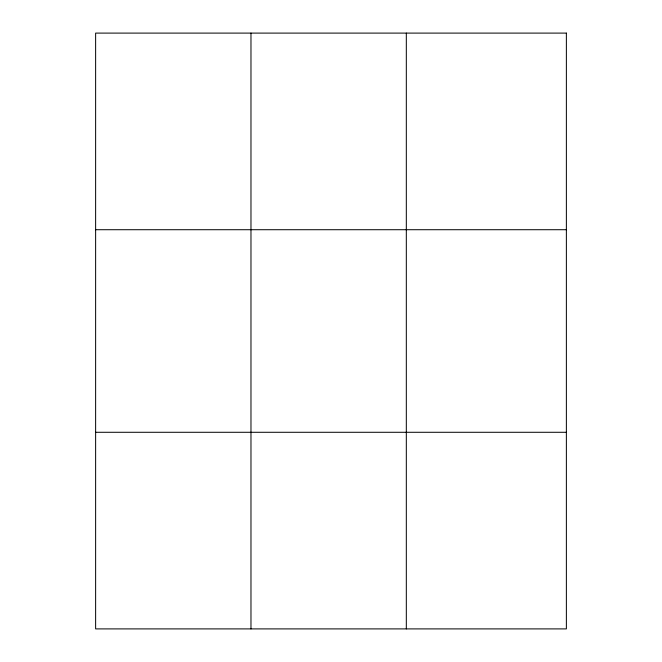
<?xml version="1.0" encoding="UTF-8"?>
<svg xmlns="http://www.w3.org/2000/svg" width="662" height="662" viewBox="0 0 662 662"><rect width="100%" height="100%" fill="white"/><g stroke="black" fill="none" stroke-linecap="round" stroke-linejoin="round"><path stroke-width="0.99" d="M250.972 628.9L250.972 33.1M406.319 628.9L406.319 33.1M95.626 229.714L566.374 229.714M95.626 432.286L566.374 432.286M566.374 33.1L566.374 628.9L95.626 628.9L95.626 33.1L566.374 33.1"/></g></svg>
